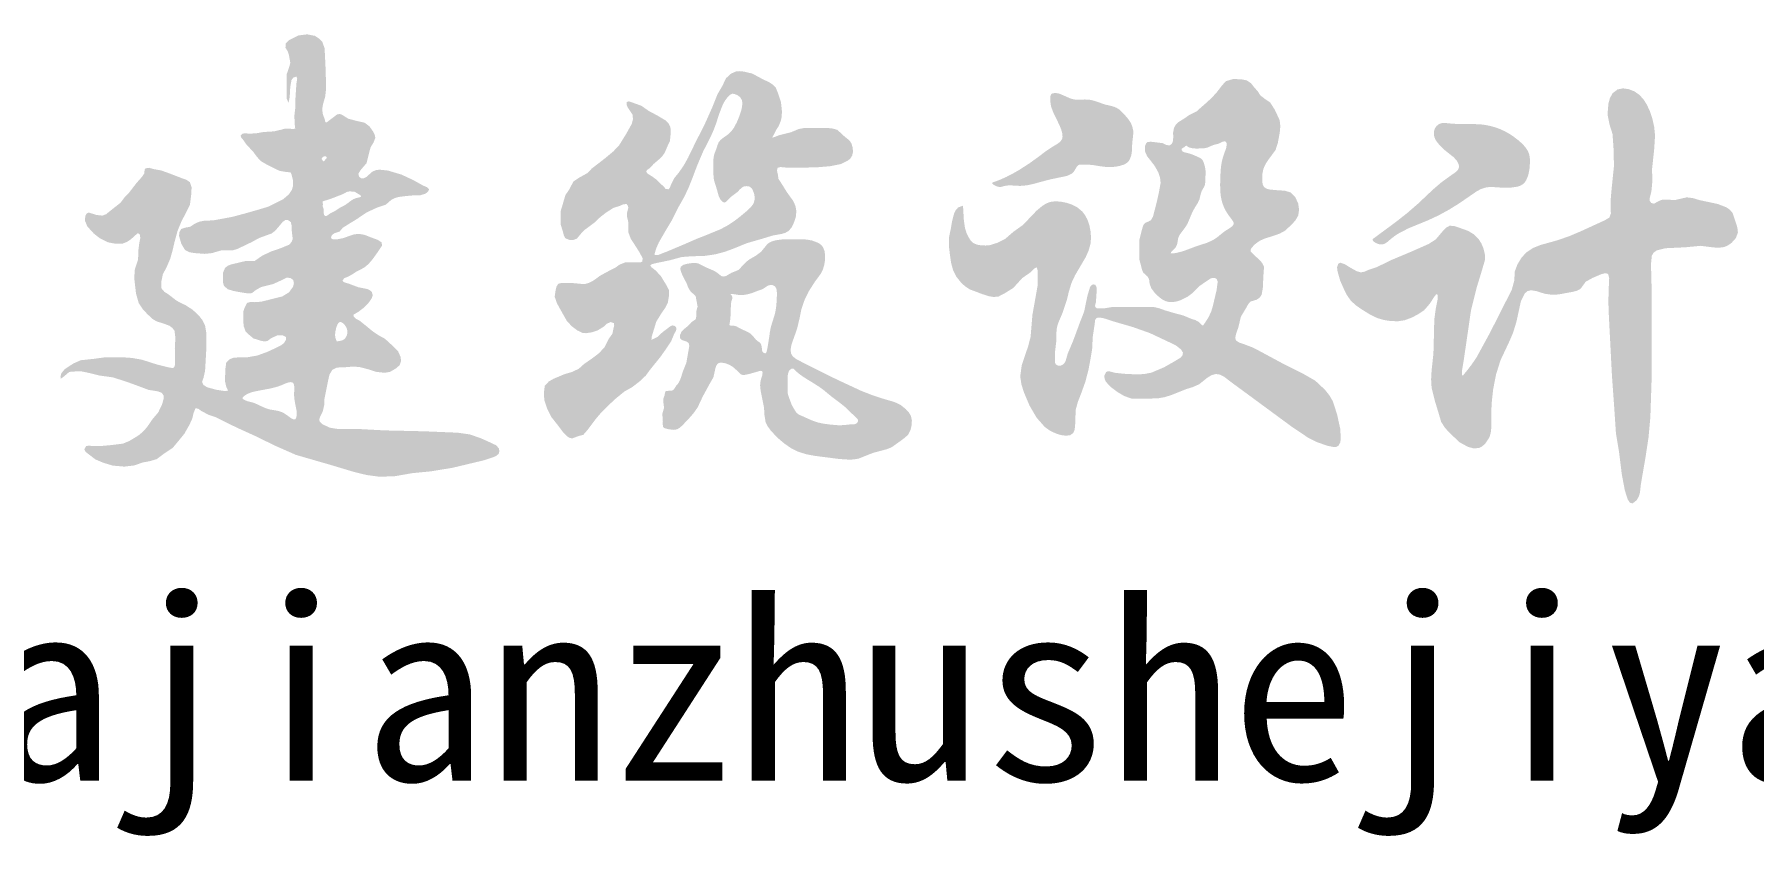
# Model space of a CAD drawing. Extents: x 8254 to 366479, y -216343 to -120021.
# Drawn here: x 92484 to 94222, y -149791 to -148976 of the extents above; entities that cross this region are included whole.
import ezdxf

# ---------------------------------------------------------------- set-up
doc = ezdxf.new("R2010")
doc.units = 0
doc.header["$LTSCALE"] = 500
doc.header["$MEASUREMENT"] = 0
doc.layers.add('PUB_TITLE', color=4, linetype='CONTINUOUS')
doc.styles.add('宋体', font='SimSun.ttf', dxfattribs={"width": 0.8})

msp = doc.modelspace()

# ---------------------------------------------------------------- hatches: boundary and pattern name
at = {"layer": 'PUB_TITLE'}
h = msp.add_hatch(color=7, dxfattribs=at)
h.paths.add_polyline_path([(92825.987, -149239.886), (92825.079, -149236.707), (92823.006, -149234.741), (92820.307, -149233.528), (92811.219, -149231.711), (92801.448, -149228.079), (92797.404, -149226.87), (92795.996, -149226.043), (92795.541, -149224.9), (92797.131, -149222.629), (92800.767, -149221.267), (92804.857, -149218.996), (92809.401, -149216.045), (92817.24, -149211.997), (92821.624, -149208.389), (92826.008, -149203.235), (92829.361, -149198.595), (92832.197, -149194.472), (92835.292, -149189.833), (92835.035, -149186.483), (92831.166, -149183.906), (92825.492, -149181.844), (92817.497, -149178.751), (92812.495, -149177.886), (92807.44, -149178.236), (92801.25, -149180.297), (92795.969, -149182.194), (92789.645, -149183.39), (92785.898, -149183.44), (92783.712, -149182.101), (92784.486, -149179.266), (92787.065, -149177.205), (92792.481, -149175.401), (92795.834, -149171.535), (92803.313, -149166.896), (92810.018, -149162.772), (92819.618, -149156.243), (92830.09, -149151.366), (92839.028, -149148.389), (92844.615, -149143.551), (92848.161, -149141.616), (92852.143, -149140.501), (92860.629, -149139.457), (92869.195, -149138.713), (92874.21, -149138.693), (92879.25, -149137.224), (92881.887, -149135.1), (92882.974, -149132.758), (92880.907, -149130.654), (92877.016, -149129.037), (92866.96, -149123.454), (92855.043, -149117.871), (92841.263, -149113.778), (92832.94, -149112.913), (92829.022, -149113.417), (92825.621, -149114.894), (92819.289, -149120.476), (92816.682, -149121.698), (92814.076, -149121.593), (92812.131, -149119.745), (92811.469, -149117.127), (92813.331, -149113.778), (92819.662, -149106.334), (92823.759, -149090.331), (92826.755, -149085.461), (92828.6, -149080.655), (92827.968, -149077.499), (92826.366, -149074.328), (92822.563, -149069.048), (92817.8, -149065.396), (92809.589, -149063.572), (92801.041, -149061.302), (92795.769, -149057.829), (92793.098, -149056.693), (92790.24, -149056.836), (92782.717, -149062.54), (92779.7, -149064.885), (92778.63, -149065.073), (92777.951, -149064.279), (92777.578, -149062.419), (92775.343, -149056.091), (92774.937, -149051.507), (92775.716, -149046.788), (92777.951, -149038.972), (92778.695, -149031.901), (92778.695, -149024.085), (92778.323, -149010.687), (92777.578, -148995.429), (92777.206, -148989.846), (92774.971, -148983.519), (92771.992, -148980.542), (92767.522, -148977.564), (92759.701, -148976.076), (92750.764, -148977.192), (92744.804, -148980.169), (92740.953, -148982.16), (92738.101, -148985.008), (92737.728, -148989.474), (92739.963, -148993.195), (92741.178, -148996.498), (92742.66, -149004.792), (92741.474, -149009.236), (92739.102, -149016.048), (92738.806, -149023.157), (92738.806, -149033.525), (92739.102, -149041.227), (92740.881, -149045.374), (92742.066, -149039.153), (92742.363, -149032.933), (92742.66, -149028.785), (92743.845, -149022.269), (92745.624, -149019.899), (92748.884, -149018.715), (92749.62, -149021.12), (92748.884, -149025.231), (92748.291, -149033.821), (92747.699, -149043.004), (92747.699, -149050.409), (92746.742, -149058.442), (92747.14, -149067.326), (92747.612, -149071.334), (92745.211, -149071.876), (92741.478, -149071.334), (92737.061, -149071.497), (92733.221, -149072.513), (92726.143, -149074.163), (92715.29, -149074.871), (92708.014, -149076.15), (92700.663, -149076.521), (92697.438, -149076.041), (92694.294, -149076.521), (92692.406, -149078.407), (92693.018, -149080.395), (92694.765, -149082.415), (92698.54, -149087.837), (92704.91, -149094.438), (92708.685, -149099.625), (92712.696, -149104.105), (92719.065, -149107.877), (92726.615, -149111.649), (92732.045, -149114.186), (92738.175, -149115.185), (92742.808, -149115.617), (92743.954, -149117.907), (92745.352, -149123.516), (92745.482, -149128.974), (92744.335, -149133.172), (92741.28, -149137.751), (92735.553, -149142.712), (92728.679, -149146.147), (92720.277, -149150.344), (92708.821, -149153.779), (92698.128, -149156.832), (92683.999, -149160.648), (92665.287, -149164.082), (92655.234, -149164.631), (92650.479, -149165.538), (92646.192, -149167.517), (92641.61, -149170.57), (92636.758, -149171.473), (92632.445, -149172.859), (92630.629, -149175.865), (92630.154, -149179.729), (92632.445, -149187.743), (92636.264, -149194.23), (92640.801, -149196.428), (92646.192, -149197.283), (92656.121, -149198.046), (92663.377, -149197.283), (92672.543, -149194.612), (92683.999, -149194.612), (92689.434, -149192.963), (92694.691, -149190.414), (92703.475, -149186.216), (92711.112, -149182.018), (92723.714, -149177.439), (92727.292, -149174.706), (92730.588, -149170.951), (92735.053, -149165.597), (92737.503, -149163.9), (92740.135, -149163.701), (92743.19, -149165.99), (92744.013, -149169.426), (92743.954, -149173.241), (92745.1, -149183.163), (92743.719, -149186.305), (92741.28, -149188.887), (92732.879, -149192.322), (92722.95, -149195.757), (92714.167, -149199.954), (92706.53, -149205.297), (92697.365, -149205.297), (92690.873, -149206.823), (92682.853, -149208.731), (92679.498, -149210.053), (92676.743, -149212.166), (92674.451, -149217.508), (92674.451, -149226.286), (92675.598, -149230.483), (92679.468, -149233.763), (92684.762, -149235.444), (92688.581, -149236.208), (92700.038, -149238.116), (92703.857, -149237.734), (92707.675, -149234.681), (92713.021, -149231.628), (92725.242, -149228.575), (92733.643, -149224.759), (92738.99, -149222.088), (92742.639, -149222.408), (92745.482, -149224.378), (92746.291, -149227.641), (92745.482, -149231.247), (92741.28, -149236.971), (92734.406, -149241.169), (92726.387, -149243.077), (92719.132, -149244.985), (92713.057, -149246.428), (92706.53, -149246.893), (92702.331, -149246.708), (92698.892, -149247.656), (92696.219, -149252.998), (92695.073, -149256.815), (92695.073, -149263.302), (92695.455, -149270.935), (92697.365, -149276.277), (92700.802, -149279.712), (92705.384, -149283.528), (92712.64, -149285.818), (92716.235, -149286.538), (92719.513, -149286.199), (92722.95, -149283.528), (92729.442, -149280.475), (92735.171, -149280.475), (92738.226, -149282.001), (92738.226, -149285.054), (92736.087, -149288.43), (92732.879, -149290.779), (92728.297, -149293.068), (92719.132, -149297.266), (92709.395, -149300.819), (92699.274, -149302.608), (92693.546, -149302.608), (92685.527, -149302.99), (92680.999, -149304.74), (92677.888, -149307.951), (92677.125, -149313.675), (92676.743, -149321.689), (92676.743, -149327.414), (92677.888, -149332.375), (92679.798, -149336.191), (92677.164, -149336.879), (92672.543, -149336.191), (92667.578, -149335.428), (92658.334, -149332.828), (92654.727, -149330.509), (92653.448, -149327.414), (92654.976, -149323.216), (92656.503, -149316.347), (92657.649, -149296.121), (92657.649, -149277.422), (92656.503, -149270.553), (92654.001, -149265.32), (92650.394, -149260.631), (92643.985, -149254.588), (92636.669, -149249.867), (92632.194, -149247.737), (92627.718, -149245.394), (92620.045, -149239.431), (92615.354, -149236.371), (92612.159, -149232.615), (92612.159, -149226.652), (92613.864, -149218.558), (92617.487, -149211.743), (92621.216, -149203.175), (92623.756, -149194.193), (92625.45, -149186.699), (92628.594, -149175.095), (92632.46, -149165.508), (92637.303, -149156.239), (92641.173, -149148.503), (92642.625, -149137.141), (92642.839, -149130.766), (92641.173, -149125.538), (92637.776, -149123.214), (92633.432, -149121.67), (92619.643, -149116.351), (92612.144, -149113.692), (92604.161, -149112.242), (92600.011, -149111.003), (92596.42, -149111.516), (92595.453, -149112.725), (92594.968, -149116.835), (92592.791, -149119.977), (92590.372, -149122.879), (92587.469, -149126.021), (92583.357, -149131.339), (92579.486, -149136.416), (92575.374, -149140.526), (92571.019, -149146.328), (92559.408, -149155.514), (92556.505, -149157.931), (92552.634, -149159.382), (92546.586, -149158.656), (92539.571, -149156.481), (92538.774, -149156.237), (92536.885, -149157.139), (92535.572, -149159.435), (92534.932, -149164.128), (92537.493, -149170.312), (92544.109, -149177.563), (92550.084, -149182.255), (92558.194, -149186.307), (92564.81, -149187.587), (92572.919, -149187.8), (92577.376, -149186.002), (92581.455, -149183.321), (92585.084, -149180.122), (92588.285, -149177.137), (92590.419, -149178.203), (92591.059, -149181.828), (92589.992, -149187.16), (92589.139, -149193.771), (92588.773, -149203.684), (92585.318, -149214.385), (92584.973, -149223.36), (92586.7, -149238.204), (92589.464, -149247.87), (92593.301, -149253.686), (92598.1, -149258.916), (92603.377, -149263.844), (92607.501, -149266.317), (92614.65, -149268.515), (92620.424, -149270.713), (92623.492, -149272.958), (92625.648, -149275.933), (92626.472, -149282.802), (92625.922, -149294.067), (92626.198, -149305.331), (92626.022, -149310.404), (92625.436, -149312.41), (92624.273, -149313.574), (92619.049, -149312.75), (92607.227, -149309.727), (92592.655, -149305.057), (92582.826, -149303.322), (92572.859, -149302.584), (92555.812, -149302.584), (92543.715, -149304.232), (92530.792, -149305.606), (92523.37, -149308.903), (92514.571, -149314.673), (92511.272, -149318.794), (92510.309, -149322.297), (92510.722, -149324.289), (92513.746, -149322.091), (92515.671, -149320.443), (92519.245, -149317.42), (92526.118, -149316.871), (92531.618, -149316.871), (92540.69, -149318.794), (92549.213, -149320.992), (92563.236, -149322.916), (92577.808, -149327.586), (92589.08, -149331.708), (92599.253, -149335.554), (92608.815, -149337.082), (92612.649, -149338.532), (92614.65, -149341.324), (92614.65, -149344.346), (92613, -149350.391), (92609.151, -149358.359), (92603.103, -149365.502), (92597.879, -149373.195), (92593.809, -149377.78), (92589.08, -149381.712), (92580.007, -149387.207), (92573.409, -149389.955), (92562.411, -149391.329), (92550.588, -149392.428), (92542.34, -149392.428), (92539.157, -149391.886), (92536.292, -149392.428), (92534.367, -149395.725), (92535.72, -149398.277), (92538.491, -149400.396), (92545.64, -149405.89), (92553.338, -149409.188), (92563.18, -149412.152), (92574.876, -149413.184), (92585.024, -149411.98), (92593.28, -149409.058), (92600.619, -149407.663), (92607.556, -149405.621), (92615.124, -149399.949), (92623.724, -149394.277), (92630.173, -149386.595), (92635.742, -149379.64), (92640.753, -149370.737), (92643.537, -149364.616), (92644.929, -149358.773), (92646.878, -149354.044), (92649.615, -149354.675), (92653.003, -149357.104), (92660.045, -149360.769), (92666.645, -149362.946), (92688.083, -149373.519), (92707.014, -149382.144), (92727.514, -149392.144), (92748.361, -149401.33), (92782.611, -149411.237), (92807.438, -149418.686), (92819.941, -149421.7), (92832.633, -149423.397), (92847.956, -149422.946), (92865.982, -149419.794), (92884.459, -149417.992), (92906.541, -149414.39), (92938.537, -149406.734), (92948.001, -149403.582), (92951.142, -149402.176), (92953.408, -149399.979), (92954, -149397.311), (92953.408, -149394.575), (92950.613, -149391.596), (92946.649, -149389.621), (92935.281, -149384.505), (92924.116, -149380.614), (92911.924, -149378.872), (92899.33, -149378.363), (92877.698, -149377.462), (92858.321, -149377.012), (92838.042, -149376.561), (92812.805, -149375.21), (92791.173, -149375.21), (92782.809, -149373.88), (92774.95, -149370.257), (92772.246, -149367.554), (92771.953, -149365.333), (92772.745, -149362.882), (92775.401, -149357.647), (92776.909, -149351.057), (92777.203, -149344.587), (92781.09, -149325.18), (92782.325, -149319.893), (92785.147, -149315.31), (92789.733, -149313.019), (92798.198, -149312.667), (92806.84, -149311.961), (92813.541, -149312.667), (92822.713, -149315.134), (92828.886, -149317.249), (92837.704, -149318.306), (92843.348, -149317.425), (92849.168, -149314.076), (92853.224, -149310.552), (92854.496, -149306.808), (92854.282, -149302.621), (92851.46, -149296.276), (92845.464, -149290.46), (92838.367, -149283.92), (92832.161, -149280.519), (92826.355, -149276.718), (92820.55, -149271.917), (92812.543, -149265.516), (92809.507, -149264.012), (92806.937, -149261.715), (92806.337, -149259.714), (92808.94, -149258.114), (92811.942, -149256.313), (92816.146, -149253.113), (92818.949, -149250.512), (92821.952, -149247.312), (92824.954, -149242.911)])
h.paths.add_polyline_path([(92793.8, -149285.896), (92791.202, -149286.316), (92789.638, -149286.45), (92788.882, -149284.949), (92788.343, -149283.28), (92788.065, -149281.853), (92787.947, -149280.377), (92787.976, -149278.847), (92788.14, -149277.255), (92788.428, -149275.595), (92788.967, -149273.258), (92789.514, -149271.514), (92790.168, -149269.77), (92791.243, -149267.99), (92792.56, -149267.028), (92793.83, -149267.055), (92795.074, -149267.586), (92796.322, -149268.501), (92797.489, -149269.679), (92798.521, -149271.055), (92799.337, -149272.556), (92799.912, -149274.119), (92800.244, -149275.714), (92800.333, -149277.312), (92800.179, -149278.885), (92799.781, -149280.403), (92799.125, -149281.867), (92797.981, -149283.518), (92796.375, -149284.941), (92794.915, -149285.591)], flags=16)
h.paths.add_polyline_path([(92777.671, -149159.629), (92776.827, -149158.513), (92776.525, -149157.315), (92776.418, -149156.078), (92776.452, -149154.902), (92776.469, -149153.761), (92776.311, -149152.626), (92775.63, -149150.792), (92775.282, -149149.486), (92775.537, -149148.638), (92775.562, -149147.541), (92775.395, -149146.362), (92775.403, -149144.94), (92780.634, -149143.311), (92785.282, -149141.71), (92790.536, -149139.668), (92793.849, -149138.384), (92795.488, -149137.684), (92797.103, -149136.897), (92799.563, -149135.579), (92801.346, -149135.002), (92803.047, -149134.938), (92805.276, -149135.001), (92806.877, -149135.039), (92808.015, -149135.454), (92808.817, -149135.901), (92810.384, -149136.897), (92812.41, -149137.936), (92813.628, -149138.906), (92814.262, -149140.1), (92812.913, -149140.788), (92810.238, -149141.418), (92808.101, -149142.03), (92806.376, -149142.775), (92804.904, -149143.644), (92803.525, -149144.627), (92800.45, -149146.949), (92798.809, -149148.101), (92797.103, -149149.148), (92792.871, -149151.335), (92790.114, -149153.169), (92788.744, -149154.113), (92787.325, -149154.982), (92784.642, -149156.297), (92783.318, -149156.969), (92782.071, -149157.752), (92780.402, -149159.041), (92779.008, -149159.713)], flags=16)
h.paths.add_polyline_path([(92744.353, -149327.922), (92745.355, -149328.495), (92746.029, -149329.459), (92746.434, -149330.743), (92746.628, -149332.276), (92746.622, -149335.809), (92746.479, -149339.49), (92746.519, -149341.889), (92746.692, -149344.117), (92747.318, -149348.195), (92748.842, -149355.778), (92749.059, -149357.411), (92749.168, -149359.093), (92749.113, -149360.829), (92748.842, -149362.624), (92748.464, -149363.946), (92747.648, -149365.44), (92746.314, -149365.535), (92745.311, -149365.247), (92744.207, -149364.685), (92741.818, -149363.042), (92739.392, -149361.208), (92736.53, -149359.325), (92733.86, -149357.992), (92731.241, -149357.087), (92728.526, -149356.487), (92722.62, -149355.542), (92719.883, -149354.827), (92717.229, -149353.886), (92711.989, -149351.529), (92708.385, -149349.801), (92706.615, -149349.049), (92704.902, -149348.46), (92700.177, -149347.28), (92697.912, -149346.489), (92695.284, -149345.204), (92694.252, -149343.941), (92694.744, -149343.031), (92696.195, -149341.704), (92697.809, -149340.562), (92699.543, -149339.592), (92701.358, -149338.781), (92703.613, -149337.992), (92705.91, -149337.37), (92710.572, -149336.421), (92721.911, -149334.296), (92728.068, -149332.796), (92731.066, -149331.858), (92733.959, -149330.755), (92737.14, -149329.352), (92738.798, -149328.701), (92740.574, -149328.158), (92743.079, -149327.711)], flags=16)
h.paths.add_polyline_path([(92775.04, -149100.726), (92775.357, -149100.291), (92775.768, -149099.677), (92777.053, -149099.513), (92778.497, -149099.496), (92779.479, -149100.462), (92779.4, -149101.391), (92778.131, -149102.624), (92777.655, -149103.203), (92776.842, -149104.264), (92776.124, -149104.435), (92775.26, -149103.659), (92774.516, -149102.323), (92774.42, -149101.539)], flags=16)
h = msp.add_hatch(color=7, dxfattribs=at)
h.paths.add_polyline_path([(93116.713, -149127.001), (93112.366, -149122.656), (93108.207, -149119.634), (93103.67, -149116.801), (93102.347, -149114.723), (93103.411, -149113.128), (93105.56, -149111.7), (93109.908, -149107.167), (93115.579, -149102.256), (93118.639, -149099.259), (93121.061, -149095.833), (93123.896, -149089.222), (93126.354, -149083.933), (93127.109, -149076.755), (93126.92, -149069.954), (93125.049, -149066.157), (93121.818, -149062.975), (93113.499, -149058.054), (93104.993, -149053.52), (93097.432, -149048.231), (93087.414, -149044.642), (93084.664, -149043.79), (93082.801, -149044.482), (93082.558, -149047.059), (93083.574, -149049.698), (93088.6, -149057.232), (93089.008, -149061.762), (93087.827, -149066.504), (93082.027, -149076.936), (93075.068, -149088.14), (93069.269, -149094.322), (93060.956, -149101.277), (93047.425, -149111.709), (93042.846, -149116.427), (93034.102, -149121.281), (93028.759, -149124.922), (93024.63, -149132.931), (93020.743, -149138.514), (93017.807, -149148.65), (93015.775, -149155.322), (93016.066, -149162.862), (93016.066, -149168.663), (93018.388, -149176.204), (93019.238, -149179.543), (93020.71, -149182.295), (93025.064, -149184.035), (93028.953, -149183.958), (93032.319, -149182.585), (93036.673, -149177.364), (93040.676, -149173.415), (93045.217, -149170.091), (93050.81, -149165.807), (93055.844, -149160.963), (93061.809, -149156.306), (93069.08, -149151.648), (93075.978, -149149.412), (93079.462, -149147.824), (93082.502, -149147.736), (93083.78, -149149.202), (93084.367, -149151.276), (93082.876, -149157.051), (93083.169, -149161.175), (93084.18, -149165.434), (93084.367, -149176.239), (93086.791, -149182.76), (93091.637, -149190.212), (93095.553, -149196.36), (93098.722, -149202.321), (93098.553, -149205.77), (93096.537, -149206.69), (93093.715, -149206.69), (93085.883, -149206.461), (93081.046, -149206.69), (93075.287, -149208.992), (93072.178, -149211.409), (93062.043, -149216.704), (93055.362, -149220.387), (93049.551, -149224.732), (93044.884, -149227.268), (93039.912, -149228.687), (93034.534, -149228.18), (93027.837, -149227.572), (93020.226, -149227.572), (93016.503, -149227.498), (93013.428, -149228.383), (93011.683, -149231.239), (93010.79, -149235.076), (93009.876, -149241.362), (93012.108, -149247.852), (93015.66, -149254.342), (93022.231, -149265.922), (93027.14, -149271.191), (93032.958, -149275.551), (93037.867, -149277.913), (93041.685, -149278.276), (93047.321, -149277.368), (93053.138, -149275.551), (93059.866, -149271.373), (93062.846, -149268.55), (93066.411, -149267.012), (93069.684, -149268.102), (93070.027, -149270.457), (93069.32, -149273.371), (93068.229, -149278.822), (93064.593, -149283.909), (93060.323, -149292.355), (93054.717, -149298.438), (93048.47, -149303.24), (93039.5, -149309.483), (93034.374, -149314.125), (93027.487, -149317.486), (93020.118, -149319.567), (93008.745, -149324.369), (93003.94, -149327.09), (92999.935, -149331.412), (92998.981, -149338.171), (92999.384, -149345.813), (93002.402, -149354.863), (93006.427, -149362.908), (93012.465, -149370.55), (93017.899, -149377.791), (93022.493, -149382.614), (93025.08, -149384.183), (93027.76, -149384.628), (93034.2, -149382.215), (93038.829, -149381.008), (93042.854, -149376.383), (93047.081, -149370.751), (93050.703, -149365.925), (93055.735, -149359.891), (93064.187, -149351.244), (93072.036, -149344.003), (93080.489, -149337.165), (93088.338, -149332.741), (93096.388, -149326.506), (93102.023, -149321.076), (93106.249, -149315.244), (93116.513, -149302.574), (93121.947, -149294.931), (93127.582, -149286.485), (93130.4, -149279.646), (93132.489, -149275.702), (93132.996, -149273.845), (93132.614, -149272.205), (93131.061, -149270.895), (93128.991, -149270.395), (93126.65, -149271.29), (93124.564, -149273.01), (93119.13, -149277.032), (93113.495, -149282.261), (93109.872, -149284.071), (93107.716, -149284.789), (93107.887, -149282.037), (93109.47, -149276.831), (93112.587, -149266.609), (93117.357, -149258.864), (93121.928, -149252.111), (93124.313, -149247.146), (93125.307, -149240.989), (93125.307, -149234.434), (93122.326, -149228.873), (93116.96, -149220.135), (93111.593, -149214.574), (93108.016, -149211.793), (93106.426, -149210.006), (93107.599, -149208.715), (93110.401, -149207.821), (93126.5, -149204.445), (93138.226, -149201.267), (93149.172, -149200.403), (93160.088, -149200.274), (93172.41, -149198.486), (93181.39, -149196.09), (93190.13, -149192.95), (93204.018, -149187.257), (93220.851, -149182.39), (93230.167, -149179.514), (93238.852, -149177.967), (93242.914, -149176.807), (93246.395, -149174.801), (93249.236, -149171.45), (93251.38, -149167.329), (93253.55, -149161.164), (93254.229, -149154.873), (93253.258, -149149.549), (93251.024, -149144.554), (93244.614, -149135.657), (93239.985, -149128.184), (93236.068, -149122.134), (93235.617, -149118.445), (93234.537, -149113.665), (93235.308, -149110.891), (93238.24, -149110.274), (93245.336, -149110.891), (93254.746, -149110.891), (93274.184, -149110.582), (93288.685, -149109.349), (93299.33, -149107.191), (93306.558, -149103.568), (93308.881, -149101.362), (93310.561, -149098.711), (93311.412, -149094.879), (93311.133, -149090.806), (93310.062, -149086.902), (93308.083, -149083.567), (93302.269, -149078.805), (93295.598, -149072.615), (93289.594, -149070.996), (93278.919, -149070.615), (93267.959, -149070.615), (93262.288, -149070.749), (93256.713, -149071.758), (93248.736, -149075.053), (93237.12, -149077.925), (93232.334, -149079.799), (93229.689, -149080.488), (93231.612, -149077.087), (93234.127, -149072.181), (93236.402, -149068.711), (93238.557, -149063.207), (93239.156, -149060.454), (93239.65, -149054.242), (93238.597, -149044.319), (93235.889, -149036.201), (93233.332, -149029.887), (93230.468, -149026.907), (93226.862, -149024.625), (93219.19, -149020.866), (93209.711, -149015.754), (93201.587, -149013.799), (93197.082, -149013.261), (93192.71, -149013.649), (93188.046, -149015.904), (93183.232, -149020.264), (93179.17, -149028.533), (93174.356, -149036.802), (93169.541, -149048.98), (93161.404, -149067.289), (93152.25, -149085.255), (93144.639, -149100.968), (93140.447, -149108.495), (93135.615, -149115.479), (93130.904, -149121.341), (93127.298, -149128.323), (93126.504, -149130.891), (93125.03, -149132.668), (93122.006, -149132.479), (93120.116, -149129.835)])
h.paths.add_polyline_path([(93134.879, -149151.003), (93140.479, -149141.116), (93144.781, -149132.21), (93148.506, -149123.021), (93153.925, -149108.676), (93159.91, -149094.604), (93167.885, -149078.901), (93170.643, -149072.656), (93173.045, -149066.245), (93176.117, -149056.672), (93179.688, -149047.393), (93181.98, -149043.211), (93184.905, -149039.284), (93186.654, -149037.539), (93189.259, -149036.054), (93191.785, -149036.372), (93194.902, -149037.692), (93197.361, -149039.658), (93198.96, -149042.18), (93199.425, -149044.089), (93199.539, -149046.09), (93199.272, -149049.369), (93198.591, -149052.574), (93196.497, -149058.832), (93194.097, -149064.788), (93191.136, -149070.415), (93188.468, -149074.047), (93185.194, -149077.221), (93180.023, -149080.85), (93177.645, -149082.768), (93175.776, -149085.04), (93174.48, -149088.036), (93173.458, -149091.266), (93171.055, -149097.739), (93170.469, -149100.873), (93170.28, -149104.105), (93170.36, -149110.7), (93170.285, -149117.011), (93170.823, -149123.199), (93174.065, -149133.615), (93175.687, -149139.632), (93176.742, -149141.902), (93178.094, -149143.987), (93179.633, -149145.516), (93181.246, -149146.113), (93182.786, -149145.584), (93184.322, -149144.251), (93187.499, -149140.79), (93194.679, -149135.466), (93197.166, -149132.734), (93200.007, -149130.374), (93201.799, -149129.731), (93203.74, -149129.531), (93206.643, -149129.914), (93209.191, -149131.93), (93210.932, -149135.492), (93211.677, -149138.085), (93212.029, -149140.714), (93211.942, -149143.294), (93211.373, -149145.739), (93210.036, -149148.415), (93208.141, -149150.84), (93203.478, -149155.196), (93197.298, -149160.375), (93191.028, -149165.149), (93184.573, -149169.352), (93177.748, -149173.029), (93163.638, -149178.835), (93153.082, -149183.012), (93141.844, -149187.925), (93123.983, -149195.445), (93114.872, -149199.011), (93113.074, -149199.366), (93111.002, -149199.256), (93110.985, -149197.452), (93112.819, -149191.742), (93115.279, -149186.259), (93121.439, -149175.626), (93128.532, -149163.687)], flags=16)
h.paths.add_polyline_path([(93272.736, -149226.465), (93278.853, -149218.169), (93280.924, -149213.965), (93282.332, -149209.449), (93283.093, -149204.709), (93283.222, -149199.832), (93282.679, -149195.207), (93281.038, -149191.1), (93278.99, -149188.773), (93276.341, -149186.938), (93270.115, -149184.551), (93264.853, -149183.61), (93259.629, -149183.241), (93244.848, -149183.236), (93238.986, -149183.525), (93233.122, -149184.352), (93228.906, -149185.581), (93225.211, -149187.7), (93218.56, -149195.902), (93213.162, -149199.917), (93207.2, -149203.325), (93203.714, -149205.905), (93200.646, -149209.001), (93195.841, -149214.24), (93188.413, -149217.296), (93183.17, -149220.352), (93180.96, -149220.951), (93178.801, -149220.789), (93174.869, -149217.733), (93172.058, -149215.757), (93168.989, -149214.293), (93162.636, -149211.62), (93155.209, -149207.79), (93152.528, -149207.227), (93149.718, -149207.178), (93143.648, -149208.117), (93139.958, -149209.137), (93137.416, -149210.985), (93136.938, -149212.674), (93137.137, -149214.693), (93138.709, -149218.992), (93143.31, -149227.976), (93144.965, -149232.368), (93147.41, -149236.334), (93150.14, -149238.551), (93152.411, -149240.923), (93153.46, -149246.549), (93154.334, -149251.352), (93153.023, -149256.154), (93152.968, -149260.664), (93152.859, -149262.748), (93152.15, -149264.45), (93148.218, -149267.07), (93144.062, -149271.387), (93140.987, -149273.806), (93138.067, -149276.656), (93136.466, -149280.458), (93136.392, -149282.366), (93136.983, -149283.948), (93138.652, -149285.215), (93140.927, -149286.036), (93143.234, -149286.804), (93145.002, -149287.918), (93145.782, -149289.526), (93145.871, -149291.581), (93145.075, -149296.249), (93142.974, -149308.11), (93139.042, -149318.152), (93137.429, -149323.617), (93135.11, -149328.631), (93132.678, -149331.49), (93130.651, -149334.581), (93129.84, -149335.621), (93128.609, -149336.213), (93125.615, -149336.349), (93123.846, -149336.757), (93122.077, -149336.893), (93121.327, -149338.397), (93121.124, -149340.701), (93119.627, -149344.645), (93119.866, -149348.999), (93120.443, -149353.621), (93118.674, -149359.877), (93119.218, -149367.084), (93119.053, -149370.262), (93119.491, -149372.932), (93120.531, -149373.992), (93122.078, -149374.705), (93125.885, -149375.52), (93129.94, -149375.999), (93133.535, -149375.52), (93136.447, -149373.79), (93139.099, -149371.35), (93145.706, -149364.4), (93150.343, -149359.068), (93154.4, -149353.28), (93159.616, -149342.159), (93165.875, -149330.692), (93170.396, -149322.699), (93172.135, -149314.707), (93172.98, -149311.572), (93174.569, -149309.147), (93176.287, -149308.284), (93178.386, -149308.035), (93182.914, -149308.8), (93186.619, -149310.304), (93189.869, -149312.274), (93195.085, -149316.792), (93198.215, -149319.919), (93200.015, -149320.468), (93202.04, -149320.448), (93206.213, -149319.572), (93214.907, -149317.14), (93217.48, -149316.295), (93219.428, -149316.445), (93220.018, -149318.178), (93219.775, -149320.614), (93218.036, -149326.175), (93217.523, -149331.073), (93218.036, -149336.252), (93221.514, -149353.627), (93221.896, -149360.979), (93223.071, -149368.092), (93225.341, -149372.69), (93228.469, -149376.909), (93235.057, -149383.946), (93242.378, -149390.115), (93248.913, -149394.561), (93255.94, -149398.107), (93264.149, -149400.654), (93272.632, -149402.277), (93296.974, -149405.404), (93307.208, -149406.127), (93312.249, -149405.921), (93317.143, -149405.057), (93332.095, -149399.15), (93341.527, -149396.674), (93346.162, -149395.389), (93350.525, -149393.59), (93360.262, -149386.639), (93363.993, -149383.871), (93367.217, -149380.732), (93369.523, -149376.362), (93370.694, -149371.35), (93370.945, -149366.519), (93369.999, -149361.967), (93367.798, -149358.267), (93364.783, -149355.017), (93359.567, -149350.847), (93355.768, -149348.862), (93351.705, -149347.345), (93343.223, -149344.94), (93330.969, -149340.981), (93319.109, -149336.26), (93295.93, -149325.48), (93275.414, -149315.402), (93258.374, -149306.715), (93253.916, -149304.351), (93250.376, -149301.502), (93248.937, -149298.923), (93248.424, -149295.943), (93248.658, -149292.64), (93249.462, -149289.095), (93254.823, -149274.055), (93257.256, -149263.946), (93259.192, -149254.408), (93262.306, -149245.097), (93266.62, -149236.07)])
h.paths.add_polyline_path([(93188.216, -149238.613), (93190.006, -149238.648), (93195.252, -149239.467), (93197.201, -149239.679), (93198.822, -149239.726), (93201.664, -149239.467), (93205.489, -149238.756), (93209.451, -149237.636), (93214.718, -149235.576), (93218.007, -149234.465), (93219.614, -149233.838), (93221.131, -149233.059), (93223.147, -149231.648), (93225.253, -149230.313), (93226.582, -149229.796), (93227.986, -149229.518), (93229.398, -149229.523), (93230.75, -149229.855), (93232.169, -149230.694), (93233.269, -149231.914), (93233.743, -149232.809), (93234.071, -149233.772), (93234.415, -149235.805), (93234.524, -149238.907), (93234.415, -149241.985), (93233.957, -149250.224), (93233.253, -149255.182), (93232.124, -149260.065), (93229.955, -149266.923), (93228.884, -149270.344), (93228.002, -149273.797), (93227.356, -149277.539), (93226.857, -149281.35), (93225.483, -149290.275), (93224.567, -149295.082), (93224.065, -149297.22), (93223.624, -149298.049), (93222.963, -149298.514), (93221.809, -149298.444), (93220.673, -149297.828), (93219.96, -149296.955), (93219.577, -149295.897), (93219.298, -149293.48), (93219.105, -149291.833), (93218.749, -149290.274), (93218.152, -149288.888), (93217.238, -149287.758), (93215.176, -149286.385), (93213.386, -149284.86), (93211.84, -149283.072), (93210.359, -149281.224), (93208.764, -149279.519), (93207.479, -149278.489), (93206.076, -149277.597), (93203.038, -149276.086), (93199.717, -149274.632), (93196.626, -149273.111), (93193.706, -149271.464), (93191.963, -149270.865), (93189.755, -149270.593), (93187.498, -149270.529), (93186.743, -149270.275), (93186.548, -149269.677), (93187.275, -149265.011), (93187.693, -149260.294), (93187.923, -149253.428), (93187.98, -149249.688), (93188.179, -149247.8), (93188.609, -149245.875), (93189.424, -149243.155), (93189.504, -149241.843), (93189.067, -149240.612), (93187.66, -149238.923)], flags=16)
h.paths.add_polyline_path([(93247.627, -149315.414), (93249.032, -149314.345), (93250.327, -149314.008), (93251.101, -149314.044), (93251.711, -149314.42), (93254.363, -149317.151), (93257.282, -149319.609), (93260.391, -149321.86), (93263.615, -149323.968), (93272.636, -149329.506), (93277.056, -149332.347), (93281.312, -149335.393), (93290.24, -149342.749), (93296.887, -149347.745), (93300.157, -149350.218), (93303.239, -149352.765), (93308.134, -149357.491), (93313.533, -149362.598), (93315.63, -149364.555), (93316.332, -149365.606), (93316.569, -149366.735), (93316.377, -149367.59), (93315.923, -149368.428), (93315.275, -149369.177), (93314.5, -149369.768), (93313.401, -149370.229), (93312.232, -149370.422), (93309.808, -149370.458), (93306.818, -149370.662), (93303.875, -149371.009), (93299.884, -149371.291), (93295.871, -149371.285), (93289.11, -149370.734), (93282.625, -149369.906), (93279.293, -149369.311), (93276.002, -149368.527), (93271.803, -149367.161), (93267.723, -149365.494), (93260.685, -149362.322), (93257.765, -149361.072), (93256.397, -149360.33), (93255.165, -149359.426), (93254.205, -149358.435), (93253.361, -149357.311), (93251.854, -149354.876), (93249.37, -149350.464), (93247.3, -149344.81), (93246.264, -149342.001), (93245.506, -149339.156), (93245.358, -149337.595), (93245.356, -149336.009), (93245.506, -149332.813), (93245.369, -149324.954), (93245.421, -149321.75), (93245.595, -149320.166), (93245.921, -149318.611), (93246.303, -149317.459), (93246.853, -149316.378)], flags=16)
h = msp.add_hatch(color=7, dxfattribs=at)
h.paths.add_polyline_path([(93588.568, -149105.861), (93590.015, -149104.336), (93591.177, -149102.532), (93592.709, -149098.449), (93593.25, -149095.273), (93593.457, -149092.089), (93593.689, -149085.708), (93594.451, -149079.573), (93594.728, -149076.511), (93594.671, -149073.457), (93593.834, -149069.424), (93592.219, -149065.617), (93589.526, -149061.548), (93586.334, -149057.777), (93582.425, -149053.678), (93580.297, -149051.891), (93577.998, -149050.426), (93575.234, -149049.258), (93572.295, -149048.424), (93566.229, -149046.996), (93558.131, -149044.226), (93554.125, -149042.928), (93550.047, -149042.096), (93545.909, -149041.916), (93541.711, -149042.096), (93536.317, -149042.096), (93533.401, -149041.547), (93530.548, -149040.619), (93525.038, -149038.175), (93521.111, -149036.454), (93519.031, -149035.828), (93516.78, -149035.47), (93514.075, -149035.546), (93512.876, -149035.891), (93511.926, -149036.513), (93511.254, -149037.553), (93510.915, -149038.875), (93510.83, -149041.885), (93511.114, -149045.821), (93511.799, -149049.446), (93513.939, -149055.162), (93516.702, -149060.717), (93520.625, -149069.047), (93521.936, -149072.448), (93522.913, -149075.939), (93523.236, -149079.292), (93523.053, -149080.845), (93522.586, -149082.278), (93521.025, -149084.485), (93518.749, -149086.357), (93513.27, -149089.629), (93506.093, -149094.422), (93499.539, -149099.429), (93489.747, -149106.513), (93479.434, -149113.15), (93472.926, -149116.891), (93466.274, -149120.307), (93459.459, -149123.329), (93452.464, -149125.89), (93451.986, -149126.624), (93452.96, -149127.718), (93454.789, -149128.878), (93456.877, -149129.81), (93459.293, -149130.357), (93461.288, -149130.267), (93464.723, -149129.321), (93468.339, -149128.824), (93472.257, -149128.878), (93480.415, -149129.321), (93487.139, -149128.757), (93493.654, -149127.36), (93502.481, -149124.91), (93511.877, -149122.522), (93521.605, -149120.5), (93525.337, -149119.773), (93528.946, -149118.763), (93532.195, -149117.151), (93533.61, -149116.02), (93534.845, -149114.62), (93537.27, -149110.514), (93538.577, -149108.771), (93540.239, -149107.759), (93543.672, -149107.759), (93548.576, -149107.759), (93553.97, -149108.249), (93560.844, -149109.366), (93567.7, -149110.21), (93574.899, -149110.099), (93578.503, -149109.603), (93582.099, -149108.808), (93585.548, -149107.669)], flags=17)
h.paths.add_polyline_path([(93552.017, -149181.999), (93551.667, -149175.873), (93550.485, -149169.547), (93548.41, -149163.463), (93546.196, -149159.173), (93543.32, -149155.325), (93538.431, -149151.199), (93532.733, -149148.205), (93527.541, -149146.465), (93522.147, -149145.357), (93516.275, -149144.847), (93510.542, -149145.561), (93506.31, -149147.318), (93502.398, -149149.833), (93496.832, -149154.535), (93491.811, -149159.801), (93483.158, -149168.894), (93473.788, -149175.517), (93465.332, -149182.825), (93457.79, -149186.707), (93449.791, -149189.219), (93445.619, -149189.605), (93441.336, -149189.448), (93436.989, -149188.799), (93433.108, -149187.164), (93430.559, -149184.728), (93428.538, -149181.683), (93426.229, -149176.988), (93424.652, -149172.092), (93423.51, -149164.099), (93422.631, -149149.346), (93417.768, -149151.086), (93415.277, -149153.794), (93413.603, -149157.305), (93411.54, -149165.249), (93410.334, -149172.477), (93408.405, -149181.634), (93408.335, -149190.016), (93409.369, -149198.5), (93410.506, -149206.604), (93412.505, -149214.403), (93415.931, -149221.167), (93420.703, -149227.174), (93424.799, -149230.904), (93429.383, -149233.92), (93442.162, -149238.739), (93448.914, -149240.908), (93453.789, -149241.667), (93458.558, -149241.149), (93465.489, -149237.49), (93473.507, -149232.475), (93482.428, -149222.595), (93491.219, -149216.479), (93494.625, -149212.945), (93497.117, -149211.574), (93497.898, -149213.712), (93498.101, -149217.295), (93498.101, -149229.824), (93492.794, -149259.766), (93490.946, -149281.93), (93488.604, -149291.188), (93485.401, -149300.401), (93481.909, -149311.118), (93480.472, -149321.949), (93481.655, -149329.996), (93484.169, -149337.957), (93489.871, -149351.472), (93497.107, -149363.816), (93505.273, -149373.069), (93510.503, -149376.827), (93516.822, -149379.823), (93521.749, -149381.295), (93526.676, -149381.951), (93530.989, -149381.389), (93534.073, -149379.208), (93535.38, -149376.121), (93535.922, -149372.435), (93536.537, -149355.812), (93538.804, -149347.469), (93542.082, -149339.188), (93546.324, -149327.284), (93549.476, -149315.177), (93551.324, -149305.326), (93553.172, -149294.244), (93553.789, -149281.93), (93555.637, -149269.617), (93556.253, -149264.691), (93557.33, -149263.252), (93559.013, -149262.537), (93563.736, -149262.788), (93575.352, -149266.538), (93594.452, -149272.079), (93611.703, -149278.236), (93632.65, -149288.087), (93638.214, -149290.888), (93643.124, -149294.859), (93644.973, -149297.938), (93644.5, -149300.77), (93642.111, -149303.298), (93634.946, -149307.583), (93625.873, -149312.714), (93613.044, -149318.19), (93605.619, -149319.59), (93598.055, -149319.928), (93584.82, -149319.277), (93575.969, -149318.255), (93571.166, -149316.981), (93568.993, -149316.86), (93567.222, -149317.583), (93565.495, -149321.334), (93565.754, -149324.518), (93567.117, -149327.432), (93571.656, -149332.416), (93579.049, -149337.957), (93585.831, -149341.902), (93593.16, -149344.429), (93606.832, -149344.528), (93619.712, -149344.114), (93626.266, -149342.971), (93632.65, -149341.035), (93648.053, -149334.878), (93654.897, -149332.753), (93661.271, -149329.951), (93669.772, -149323.138), (93673.9, -149320.684), (93678.262, -149319.517), (93682.303, -149320.104), (93686.208, -149322.022), (93693.689, -149327.773), (93715.411, -149343.717), (93755.255, -149373.051), (93771.378, -149383.88), (93780.475, -149388.422), (93790.99, -149392.137), (93797.206, -149393.391), (93799.931, -149393.215), (93802.08, -149392.137), (93803.859, -149388.925), (93804.544, -149384.749), (93803.928, -149374.898), (93800.847, -149360.737), (93796.535, -149347.192), (93792.953, -149341.098), (93788.525, -149335.494), (93778.668, -149326.259), (93765.729, -149318.871), (93746.014, -149309.02), (93721.985, -149296.091), (93714.738, -149292.441), (93706.583, -149289.318), (93701.909, -149287.823), (93698.574, -149285.624), (93697.864, -149282.951), (93698.473, -149279.597), (93701.038, -149272.079), (93703.502, -149261.613), (93709.047, -149252.378), (93710.943, -149248.874), (93713.36, -149246.221), (93719.521, -149244.374), (93722.45, -149242.374), (93724.45, -149239.448), (93725.682, -149232.676), (93726.299, -149219.746), (93726.915, -149211.127), (93724.994, -149207.178), (93721.985, -149203.739), (93717.057, -149199.429), (93713.36, -149195.735), (93713.362, -149193.919), (93714.301, -149191.996), (93717.673, -149188.347), (93722.251, -149185.016), (93726.915, -149182.806), (93737.631, -149179.401), (93742.972, -149177.452), (93747.862, -149174.802), (93754.639, -149168.645), (93758.554, -149164.291), (93761.417, -149159.41), (93762.367, -149153.345), (93761.417, -149147.096), (93758.336, -149140.324), (93754.024, -149136.014), (93747.862, -149134.167), (93738.62, -149133.551), (93732.46, -149132.935), (93729.386, -149132.09), (93726.915, -149130.473), (93725.546, -149127.686), (93725.066, -149124.316), (93725.08, -149117.952), (93726.299, -149112.002), (93728.627, -149106.897), (93731.844, -149102.152), (93738.62, -149092.916), (93740.859, -149085.809), (93742.817, -149075.34), (93743.377, -149069.097), (93742.765, -149063.013), (93737.898, -149052.489), (93733.075, -149044.894), (93727.826, -149041.402), (93722.992, -149037.553), (93720.625, -149033.631), (93717.476, -149030.238), (93713.652, -149025.387), (93709.385, -149022.594), (93704.826, -149021.712), (93696.293, -149021.124), (93693.057, -149022.006), (93688.202, -149023.476), (93684.084, -149028.18), (93679.376, -149034.354), (93675.552, -149038.617), (93669.52, -149044.497), (93663.048, -149050.083), (93658.929, -149053.905), (93651.427, -149057.581), (93645.689, -149061.549), (93640.246, -149064.931), (93637.618, -149067.592), (93635.833, -149070.811), (93635.035, -149075.442), (93635.098, -149080.366), (93634.947, -149083.708), (93633.774, -149086.687), (93631.42, -149088.451), (93628.012, -149087.874), (93624.506, -149086.099), (93616.121, -149085.07), (93612.319, -149084.611), (93609.06, -149085.07), (93607.518, -149086.654), (93606.644, -149089.072), (93606.715, -149094.722), (93608.822, -149099.423), (93611.945, -149103.33), (93616.415, -149109.148), (93620.021, -149115.567), (93621.79, -149120.787), (93622.405, -149126.19), (93620.531, -149136.451), (93618.472, -149145.682), (93614.731, -149160.197), (93612.658, -149163.915), (93609.706, -149165.554), (93606.918, -149166.537), (93605.434, -149168.154), (93604.459, -149170.306), (93602.819, -149176.041), (93600.977, -149183.461), (93600.977, -149194.405), (93600.977, -149204.109), (93602.837, -149210.923), (93603.604, -149214.216), (93604.903, -149217.118), (93608.829, -149220.628), (93610.689, -149223.519), (93611.309, -149228.474), (93612.962, -149232.81), (93616.681, -149237.766), (93621.021, -149241.895), (93624.071, -149244.129), (93627.426, -149245.819), (93630.677, -149246.658), (93634.038, -149246.851), (93638.236, -149246.257), (93642.304, -149244.993), (93649.536, -149241.482), (93654.702, -149237.559), (93661.727, -149230.539), (93669.166, -149225.377), (93672.775, -149223.013), (93674.656, -149222.308), (93676.605, -149222.28), (93678.119, -149222.865), (93679.291, -149223.932), (93679.887, -149225.676), (93679.911, -149227.648), (93678.878, -149235.082), (93676.759, -149244.047), (93675.297, -149250.437), (93673.484, -149256.457), (93670.912, -149261.939), (93667.44, -149267.417), (93665.43, -149270.338), (93664.436, -149270.205), (93663.324, -149269.338), (93660.863, -149266.869), (93657.423, -149264.947), (93653.919, -149263.948), (93645.149, -149260.296), (93635.465, -149257.74), (93626.877, -149255.184), (93621.083, -149253.107), (93615.183, -149251.715), (93607.509, -149251.715), (93593.075, -149251.715), (93579.737, -149251.715), (93572.794, -149251.897), (93566.398, -149252.993), (93560.003, -149253.176), (93557.811, -149252.993), (93556.787, -149252.252), (93556.167, -149251.167), (93556.258, -149249.37), (93556.898, -149247.515), (93557.445, -149240.395), (93557.811, -149234.004), (93557.502, -149231.255), (93556.167, -149229.258), (93554.157, -149228.892), (93552.7, -149229.537), (93551.598, -149230.718), (93550.868, -149232.179), (93548.31, -149240.76), (93545.021, -149256.645), (93541.001, -149266.869), (93533.747, -149286.505), (93528.451, -149298.929), (93526.379, -149306.291), (93525.229, -149308.324), (93523.615, -149309.973), (93521.665, -149310.927), (93519.472, -149311.123), (93517.81, -149310.673), (93516.478, -149309.743), (93515.715, -149308.378), (93515.444, -149306.72), (93515.557, -149303.071), (93515.557, -149297.779), (93516.939, -149286.276), (93517.169, -149274.772), (93518.077, -149270.479), (93519.558, -149266.277), (93523.155, -149257.977), (93527.53, -149244.863), (93529.693, -149236.019), (93532.326, -149227.343), (93535.938, -149219.654), (93540.266, -149212.288), (93546.577, -149201.506), (93549.532, -149194.959), (93551.463, -149188.079)])
h.paths.add_polyline_path([(93632.6, -149197.415), (93632.832, -149196.533), (93634.122, -149195.135), (93637.543, -149191.489), (93638.846, -149189.02), (93639.433, -149186.59), (93640.178, -149181.941), (93641.079, -149179.791), (93642.369, -149177.722), (93645.45, -149173.71), (93647.768, -149170.484), (93649.733, -149167.126), (93654.016, -149156.92), (93655.86, -149153.236), (93657.97, -149149.677), (93659.981, -149146.465), (93661.594, -149143.092), (93662.633, -149138.772), (93663.141, -149136.604), (93663.901, -149134.532), (93666.865, -149129.264), (93667.273, -149127.701), (93667.45, -149126.061), (93667.525, -149122.68), (93667.79, -149118.354), (93667.854, -149114.12), (93667.268, -149110.333), (93666.207, -149106.547), (93665.525, -149104.629), (93664.559, -149102.926), (93663.491, -149101.864), (93662.197, -149101.006), (93659.288, -149099.633), (93654.675, -149097.658), (93652.136, -149096.735), (93649.403, -149096.012), (93646.156, -149095.261), (93644.782, -149094.553), (93643.802, -149093.378), (93643.447, -149091.868), (93644.45, -149091.185), (93646.141, -149090.257), (93647.565, -149089.032), (93648.392, -149088.592), (93650.028, -149089.767), (93651.435, -149090.452), (93654.485, -149091.276), (93658.54, -149091.561), (93662.614, -149091.437), (93666.137, -149091.266), (93669.536, -149090.633), (93675.653, -149087.979), (93681.206, -149086.531), (93685.15, -149084.6), (93686.755, -149084.252), (93688.128, -149084.52), (93688.674, -149085.137), (93688.982, -149086.026), (93689.094, -149088.139), (93688.756, -149090.464), (93688.128, -149092.563), (93686.599, -149096.745), (93685.238, -149100.901), (93684.185, -149105.11), (93683.493, -149109.281), (93683.07, -149113.504), (93682.681, -149122.021), (93682.539, -149128.287), (93682.681, -149134.532), (93683.227, -149139.834), (93684.328, -149145.067), (93686.027, -149149.994), (93688.282, -149154.615), (93691.022, -149158.893), (93694.212, -149163.175), (93695.418, -149164.835), (93696.189, -149166.467), (93696.207, -149167.751), (93695.682, -149168.961), (93694.719, -149170.11), (93693.421, -149171.21), (93686.964, -149175.357), (93683.289, -149178.213), (93680.045, -149180.954), (93677.577, -149182.696), (93674.898, -149184.273), (93669.172, -149186.88), (93658.958, -149190.172), (93648.415, -149194.123), (93643.806, -149195.724), (93638.201, -149197.086), (93634.708, -149197.625), (93633.35, -149197.658)], flags=16)
h = msp.add_hatch(color=7, dxfattribs=at)
h.paths.add_polyline_path([(93995.686, -149102.078), (93995.085, -149097.776), (93993.411, -149093.626), (93990.818, -149089.839), (93987.59, -149086.38), (93984.009, -149083.214), (93979.448, -149079.684), (93974.747, -149076.557), (93969.867, -149073.846), (93964.773, -149071.564), (93959.686, -149069.795), (93954.443, -149068.43), (93949.119, -149067.467), (93943.787, -149066.904), (93930.316, -149066.787), (93923.465, -149066.782), (93916.39, -149066.322), (93909.637, -149065.645), (93906.455, -149065.866), (93903.566, -149066.904), (93901.197, -149068.882), (93899.485, -149071.564), (93898.864, -149073.405), (93898.572, -149075.318), (93898.903, -149079.137), (93899.736, -149081.538), (93900.957, -149083.784), (93904.149, -149087.874), (93909.206, -149092.813), (93914.641, -149097.194), (93918.35, -149100.085), (93921.636, -149103.601), (93923.482, -149107.061), (93923.945, -149108.865), (93923.968, -149110.591), (93923.006, -149112.988), (93921.082, -149115.07), (93915.808, -149118.746), (93906.203, -149125.685), (93897.868, -149132.843), (93882.58, -149147.288), (93871.893, -149156.536), (93860.553, -149165.513), (93837.113, -149182.82), (93836.632, -149183.419), (93836.636, -149184.106), (93837.779, -149185.597), (93839.901, -149187.01), (93842.359, -149188.062), (93844.376, -149188.51), (93846.189, -149188.526), (93847.829, -149188.179), (93849.331, -149187.537), (93852.047, -149185.645), (93854.601, -149183.402), (93858.875, -149180.028), (93863.367, -149177.098), (93872.834, -149172.237), (93892.49, -149164.18), (93903.23, -149159.18), (93913.644, -149153.512), (93923.828, -149147.207), (93933.878, -149140.298), (93942.054, -149134.677), (93946.313, -149132.443), (93950.783, -149130.978), (93954.47, -149130.497), (93958.267, -149130.468), (93965.938, -149130.978), (93971.442, -149131.174), (93977.014, -149130.978), (93983.251, -149130.046), (93986.137, -149129.034), (93988.672, -149127.483), (93990.435, -149125.709), (93991.876, -149123.583), (93993.918, -149118.746), (93995.2, -149112.678), (93995.667, -149106.513)], flags=17)
h.paths.add_polyline_path([(93946.93, -149215.538), (93950.314, -149203.969), (93950.077, -149197.969), (93948.534, -149192.044), (93946.496, -149187.285), (93943.724, -149182.968), (93938.928, -149178.263), (93933.216, -149174.781), (93923.242, -149171.221), (93918.791, -149169.807), (93914.514, -149169.619), (93911.078, -149171.428), (93908.102, -149174.425), (93900.444, -149183.502), (93893.142, -149188.129), (93874.974, -149196.138), (93855.026, -149204.503), (93840.956, -149211.444), (93832.406, -149214.292), (93828.593, -149215.982), (93824.748, -149216.783), (93820.473, -149215.538), (93812.993, -149211.266), (93808.619, -149208.558), (93803.879, -149206.956), (93801.873, -149208.118), (93800.698, -149211.694), (93801.191, -149215.611), (93803.918, -149225.147), (93807.667, -149233.662), (93810.728, -149239.729), (93814.484, -149245.242), (93819.891, -149250.201), (93826.073, -149254.438), (93833.571, -149259.131), (93841.41, -149262.953), (93848.264, -149264.964), (93855.385, -149266.018), (93862.314, -149266.176), (93869.167, -149265.15), (93876.441, -149262.422), (93883.023, -149258.891), (93888.874, -149254.912), (93894.601, -149248.27), (93899.152, -149241.125), (93900.992, -149238.906), (93902.194, -149238.976), (93902.573, -149243.148), (93900.485, -149253.581), (93898.99, -149264.783), (93898.753, -149276.568), (93898.141, -149298.882), (93896.28, -149316.255), (93895.799, -149324.904), (93896.306, -149333.423), (93899.584, -149346.695), (93903.647, -149360.016), (93905.959, -149367.911), (93909.708, -149373.82), (93914.565, -149379.139), (93924.607, -149388.576), (93933.333, -149393.353), (93938.891, -149394.757), (93944.33, -149394.309), (93947.591, -149392.569), (93950.427, -149390.009), (93954.618, -149383.793), (93956.015, -149379.29), (93956.596, -149374.518), (93956.575, -149364.637), (93956.928, -149349.671), (93958.53, -149334.925), (93961.474, -149319.874), (93965.964, -149305.605), (93974.401, -149287.67), (93978.577, -149278.049), (93982.004, -149266.902), (93986.582, -149245.819), (93990.426, -149238.021), (93993.25, -149235.724), (93996.871, -149234.845), (94001.957, -149235.627), (94010.564, -149238.363), (94017.433, -149239.351), (94024.52, -149239.081), (94039.123, -149236.409), (94043.369, -149235.294), (94046.948, -149233.282), (94052.034, -149226.244), (94059.076, -149222.335), (94068.129, -149218.446), (94072.051, -149217.557), (94074.725, -149218.426), (94075.813, -149222.619), (94075.507, -149228.59), (94074.952, -149246.082), (94075.507, -149261.429), (94078.618, -149321.658), (94080.791, -149351.751), (94082.654, -149379.673), (94085.758, -149398.288), (94088.553, -149420.936), (94091.658, -149437.379), (94094.616, -149446.56), (94096.742, -149449.652), (94099.42, -149450.409), (94103.455, -149447.307), (94105.687, -149443.591), (94106.884, -149439.586), (94107.802, -149431.174), (94112.46, -149404.182), (94115.551, -149383.805), (94117.427, -149363.23), (94118.85, -149319.908), (94118.89, -149276.407), (94118.879, -149239.889), (94118.062, -149208.576), (94118.879, -149199.82), (94120.816, -149196.716), (94123.858, -149194.56), (94132.364, -149192.368), (94152.813, -149191.387), (94168.203, -149189.899), (94180.256, -149191.416), (94186.275, -149191.898), (94192.032, -149191.139), (94195.898, -149189.466), (94199.479, -149186.923), (94203.789, -149182.126), (94205.933, -149176.505), (94205.383, -149171.516), (94203.839, -149166.398), (94200.471, -149156.58), (94197.732, -149153.414), (94194.122, -149150.922), (94185.593, -149147.604), (94167.066, -149143.677), (94160.592, -149141.702), (94154.152, -149140.871), (94142.082, -149143.677), (94134.072, -149143.15), (94130.202, -149143.122), (94126.642, -149144.238), (94121.028, -149147.323), (94118.221, -149146.482), (94116.825, -149144.376), (94116.799, -149141.49), (94118.502, -149134.7), (94119.569, -149123.364), (94119.063, -149113.101), (94121.309, -149092.062), (94122.151, -149078.317), (94121.283, -149069.555), (94119.344, -149060.926), (94116.941, -149053.755), (94113.73, -149046.9), (94110.351, -149041.64), (94106.15, -149037.082), (94101.186, -149033.685), (94095.483, -149031.472), (94089.755, -149030.685), (94084.254, -149031.753), (94079.201, -149035.68), (94076.467, -149040.698), (94074.99, -149046.339), (94074.148, -149056.999), (94076.113, -149067.097), (94079.201, -149076.915), (94080.324, -149093.184), (94080.604, -149109.454), (94078.359, -149131.334), (94077.465, -149141.422), (94077.423, -149152.178), (94077.481, -149157.195), (94076.056, -149161.287), (94071.497, -149164.02), (94047.091, -149175.212), (94035.186, -149180.268), (94022.729, -149184.514), (94006.2, -149189.118), (93998.47, -149192.271), (93991.736, -149196.811), (93986.93, -149202.267), (93983.077, -149208.653), (93980.342, -149215.94), (93979.886, -149225.049), (93977.403, -149234.143), (93973.05, -149242.811), (93955.275, -149277.88), (93941.601, -149302.929), (93936.588, -149310.216), (93932.03, -149316.137), (93927.928, -149321.147), (93926.886, -149320.286), (93927, -149316.469), (93928.839, -149305.206), (93932.03, -149283.345), (93936.132, -149255.108), (93941.766, -149232.445)])

# ---------------------------------------------------------------- texts
at = {"layer": 'PUB_TITLE', "color": 7, "style": '宋体'}
msp.add_text('jingxianguihuajianzhushejiyanjiuyuan', height=184.37375, dxfattribs=at).set_placement((90809.506, -149730.694))

doc.saveas('drawing.dxf')
